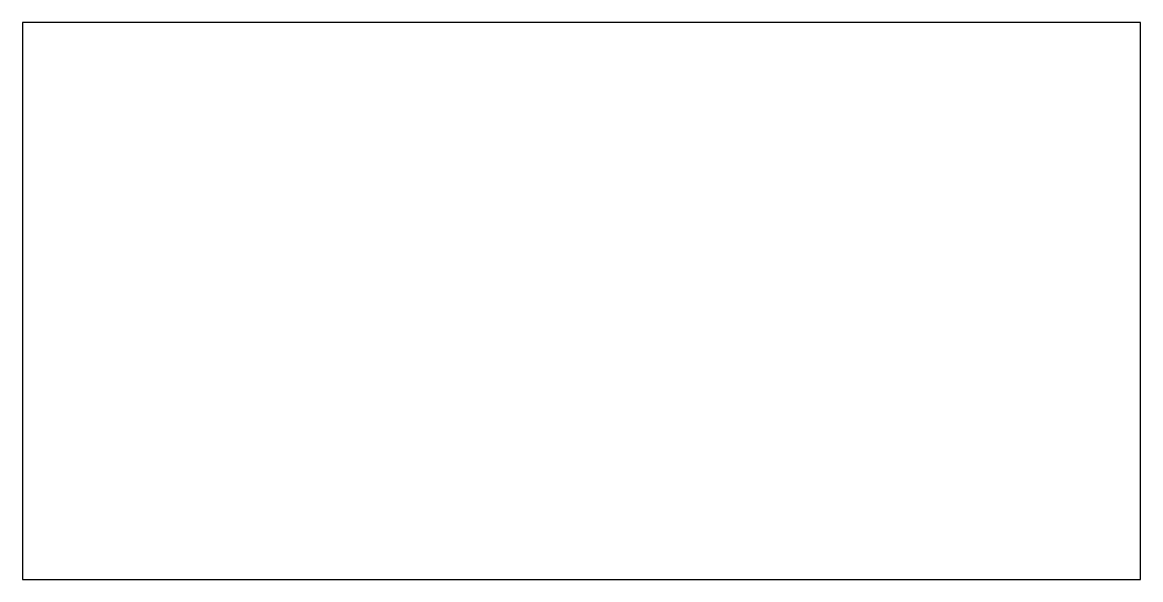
# Model space of a CAD drawing. Units: millimetres at full size, sheet at 1:100. Extents: x -22684 to -4745, y 735 to 9674.
import ezdxf

# ---------------------------------------------------------------- set-up
doc = ezdxf.new("R2010")
doc.units = ezdxf.units.MM
doc.header["$LTSCALE"] = 100
doc.layers.add('0-0', color=7, linetype='Continuous')

msp = doc.modelspace()

# ---------------------------------------------------------------- linework, layer by layer
at = {"layer": '0-0'}
msp.add_lwpolyline([(-22683.7, 734.7), (-4744.9, 734.7), (-4744.9, 9673.5), (-22683.7, 9673.5)], close=True, dxfattribs=at)

doc.saveas('drawing.dxf')
